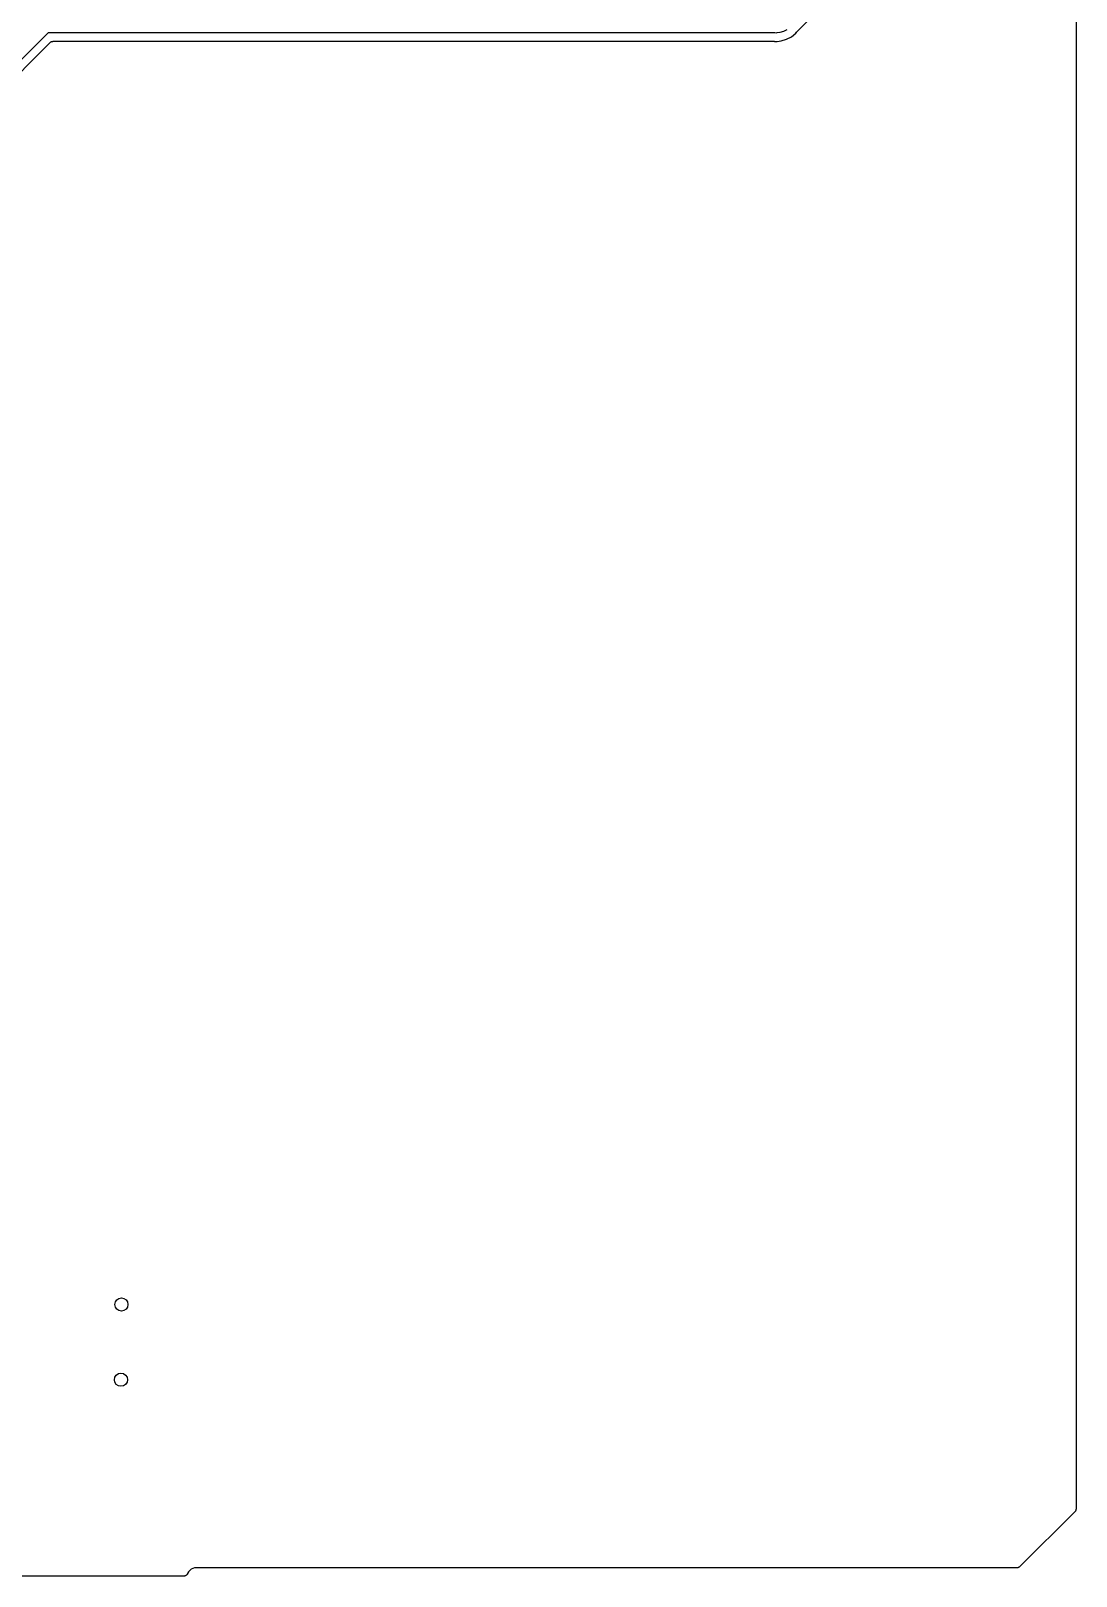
# Model space of a CAD drawing. Extents: x 49 to 143, y -149 to -38.
# Drawn here: x 111.11 to 142.85, y -149.22 to -102.27 of the extents above; entities that cross this region are included whole.
import ezdxf

# ---------------------------------------------------------------- set-up
doc = ezdxf.new("R2010")
doc.units = 0
doc.layers.add('BLACK', color=7, linetype='CONTINUOUS')

msp = doc.modelspace()

# ---------------------------------------------------------------- linework, layer by layer
at = {"layer": 'BLACK', "linetype": 'CONTINUOUS'}
for p, q in [((142.85, -41.3162), (142.85, -147.177)), ((134.369, -102.297), (137.984, -98.6819)), ((111.628, -102.327), (106.363, -107.591)), ((133.702, -102.327), (111.628, -102.327)), ((133.731, -102.33), (133.702, -102.327)), ((133.76, -102.327), (133.731, -102.33)), ((133.849, -102.318), (133.76, -102.327)), ((133.962, -102.284), (133.849, -102.318)), ((134.066, -102.228), (133.962, -102.284)), ((134.208, -102.441), (134.338, -102.334)), ((134.338, -102.334), (134.361, -102.306)), ((134.361, -102.306), (134.362, -102.305)), ((134.362, -102.305), (134.366, -102.301)), ((134.366, -102.301), (134.369, -102.297)), ((106.556, -107.758), (111.696, -102.618)), ((111.696, -102.618), (111.697, -102.617)), ((111.696, -102.618), (111.696, -102.618)), ((111.696, -102.618), (111.696, -102.618)), ((111.696, -102.618), (111.696, -102.618)), ((111.697, -102.617), (111.706, -102.61)), ((111.706, -102.61), (111.715, -102.602)), ((111.715, -102.602), (111.716, -102.602)), ((111.716, -102.601), (111.727, -102.596)), ((111.716, -102.602), (111.716, -102.601)), ((111.727, -102.596), (111.737, -102.591)), ((111.737, -102.591), (111.738, -102.59)), ((111.738, -102.59), (111.749, -102.587)), ((111.738, -102.59), (111.738, -102.59)), ((111.749, -102.587), (111.761, -102.583)), ((111.761, -102.583), (111.761, -102.583)), ((111.761, -102.583), (111.762, -102.583)), ((111.762, -102.583), (111.774, -102.582)), ((111.774, -102.582), (111.785, -102.581)), ((111.785, -102.581), (133.683, -102.581)), ((133.683, -102.581), (133.685, -102.581)), ((133.685, -102.581), (133.69, -102.582)), ((133.69, -102.582), (133.695, -102.582)), ((133.695, -102.582), (133.731, -102.585)), ((133.731, -102.585), (133.767, -102.582)), ((133.767, -102.582), (133.898, -102.569)), ((133.767, -102.582), (133.767, -102.582)), ((133.898, -102.569), (134.059, -102.52)), ((134.059, -102.52), (134.208, -102.441)), ((142.813, -147.267), (141.146, -148.934)), ((142.82, -147.258), (142.813, -147.267)), ((142.828, -147.249), (142.82, -147.258)), ((142.829, -147.248), (142.828, -147.248)), ((142.828, -147.248), (142.828, -147.249)), ((142.834, -147.238), (142.829, -147.248)), ((142.84, -147.227), (142.834, -147.238)), ((142.844, -147.215), (142.84, -147.226)), ((142.84, -147.226), (142.84, -147.227)), ((142.84, -147.227), (142.84, -147.227)), ((142.847, -147.204), (142.844, -147.215)), ((142.849, -147.191), (142.847, -147.202)), ((142.847, -147.202), (142.847, -147.203)), ((142.847, -147.203), (142.847, -147.204)), ((142.85, -147.179), (142.849, -147.191)), ((142.85, -147.177), (142.85, -147.178)), ((142.85, -147.178), (142.85, -147.178)), ((142.85, -147.178), (142.85, -147.178)), ((142.85, -147.178), (142.85, -147.179)), ((115.751, -149.225), (76.5603, -149.225)), ((115.756, -149.224), (115.751, -149.225)), ((115.762, -149.224), (115.756, -149.224)), ((115.769, -149.223), (115.762, -149.224)), ((115.775, -149.223), (115.769, -149.223)), ((115.781, -149.221), (115.775, -149.223)), ((115.786, -149.22), (115.781, -149.221)), ((115.793, -149.217), (115.786, -149.22)), ((115.799, -149.215), (115.793, -149.217)), ((115.804, -149.213), (115.799, -149.215)), ((115.809, -149.211), (115.804, -149.213)), ((115.815, -149.207), (115.809, -149.211)), ((115.821, -149.204), (115.815, -149.207)), ((115.825, -149.2), (115.821, -149.204)), ((115.83, -149.197), (115.825, -149.2)), ((115.835, -149.192), (115.83, -149.197)), ((115.84, -149.188), (115.835, -149.192)), ((115.844, -149.184), (115.84, -149.188)), ((115.848, -149.18), (115.844, -149.184)), ((115.852, -149.174), (115.848, -149.18)), ((115.856, -149.169), (115.852, -149.174)), ((115.859, -149.164), (115.856, -149.169)), ((115.862, -149.159), (115.859, -149.164)), ((115.865, -149.153), (115.862, -149.159)), ((115.868, -149.147), (115.865, -149.153)), ((115.896, -149.095), (115.868, -149.146)), ((115.868, -149.146), (115.868, -149.147)), ((115.931, -149.052), (115.896, -149.095)), ((115.973, -149.017), (115.931, -149.052)), ((116.022, -148.991), (115.973, -149.017)), ((116.074, -148.975), (116.022, -148.991)), ((116.121, -148.971), (116.074, -148.975)), ((116.129, -148.97), (116.121, -148.971)), ((116.121, -148.971), (116.121, -148.971)), ((116.136, -148.971), (116.129, -148.97)), ((116.142, -148.971), (116.136, -148.971)), ((116.147, -148.971), (116.142, -148.971)), ((116.149, -148.971), (116.147, -148.971)), ((141.056, -148.971), (116.149, -148.971)), ((141.067, -148.97), (141.056, -148.971)), ((141.079, -148.969), (141.067, -148.97)), ((141.08, -148.969), (141.079, -148.969)), ((141.092, -148.966), (141.08, -148.969)), ((141.08, -148.969), (141.08, -148.969)), ((141.103, -148.962), (141.092, -148.966)), ((141.104, -148.962), (141.103, -148.962)), ((141.115, -148.956), (141.104, -148.962)), ((141.104, -148.962), (141.104, -148.962)), ((141.125, -148.951), (141.115, -148.956)), ((141.126, -148.95), (141.125, -148.951)), ((141.135, -148.943), (141.126, -148.95)), ((141.126, -148.95), (141.126, -148.95)), ((141.144, -148.935), (141.135, -148.943)), ((141.145, -148.935), (141.144, -148.935)), ((141.146, -148.934), (141.145, -148.935)), ((141.145, -148.935), (141.145, -148.935)), ((141.145, -148.935), (141.145, -148.935))]:
    msp.add_line(p, q, dxfattribs=at)
at = {"layer": 'BLACK'}
for centre in [(113.856, -140.97), (113.843, -143.256)]:
    msp.add_circle(centre, 0.2, dxfattribs=at)

doc.saveas('drawing.dxf')
